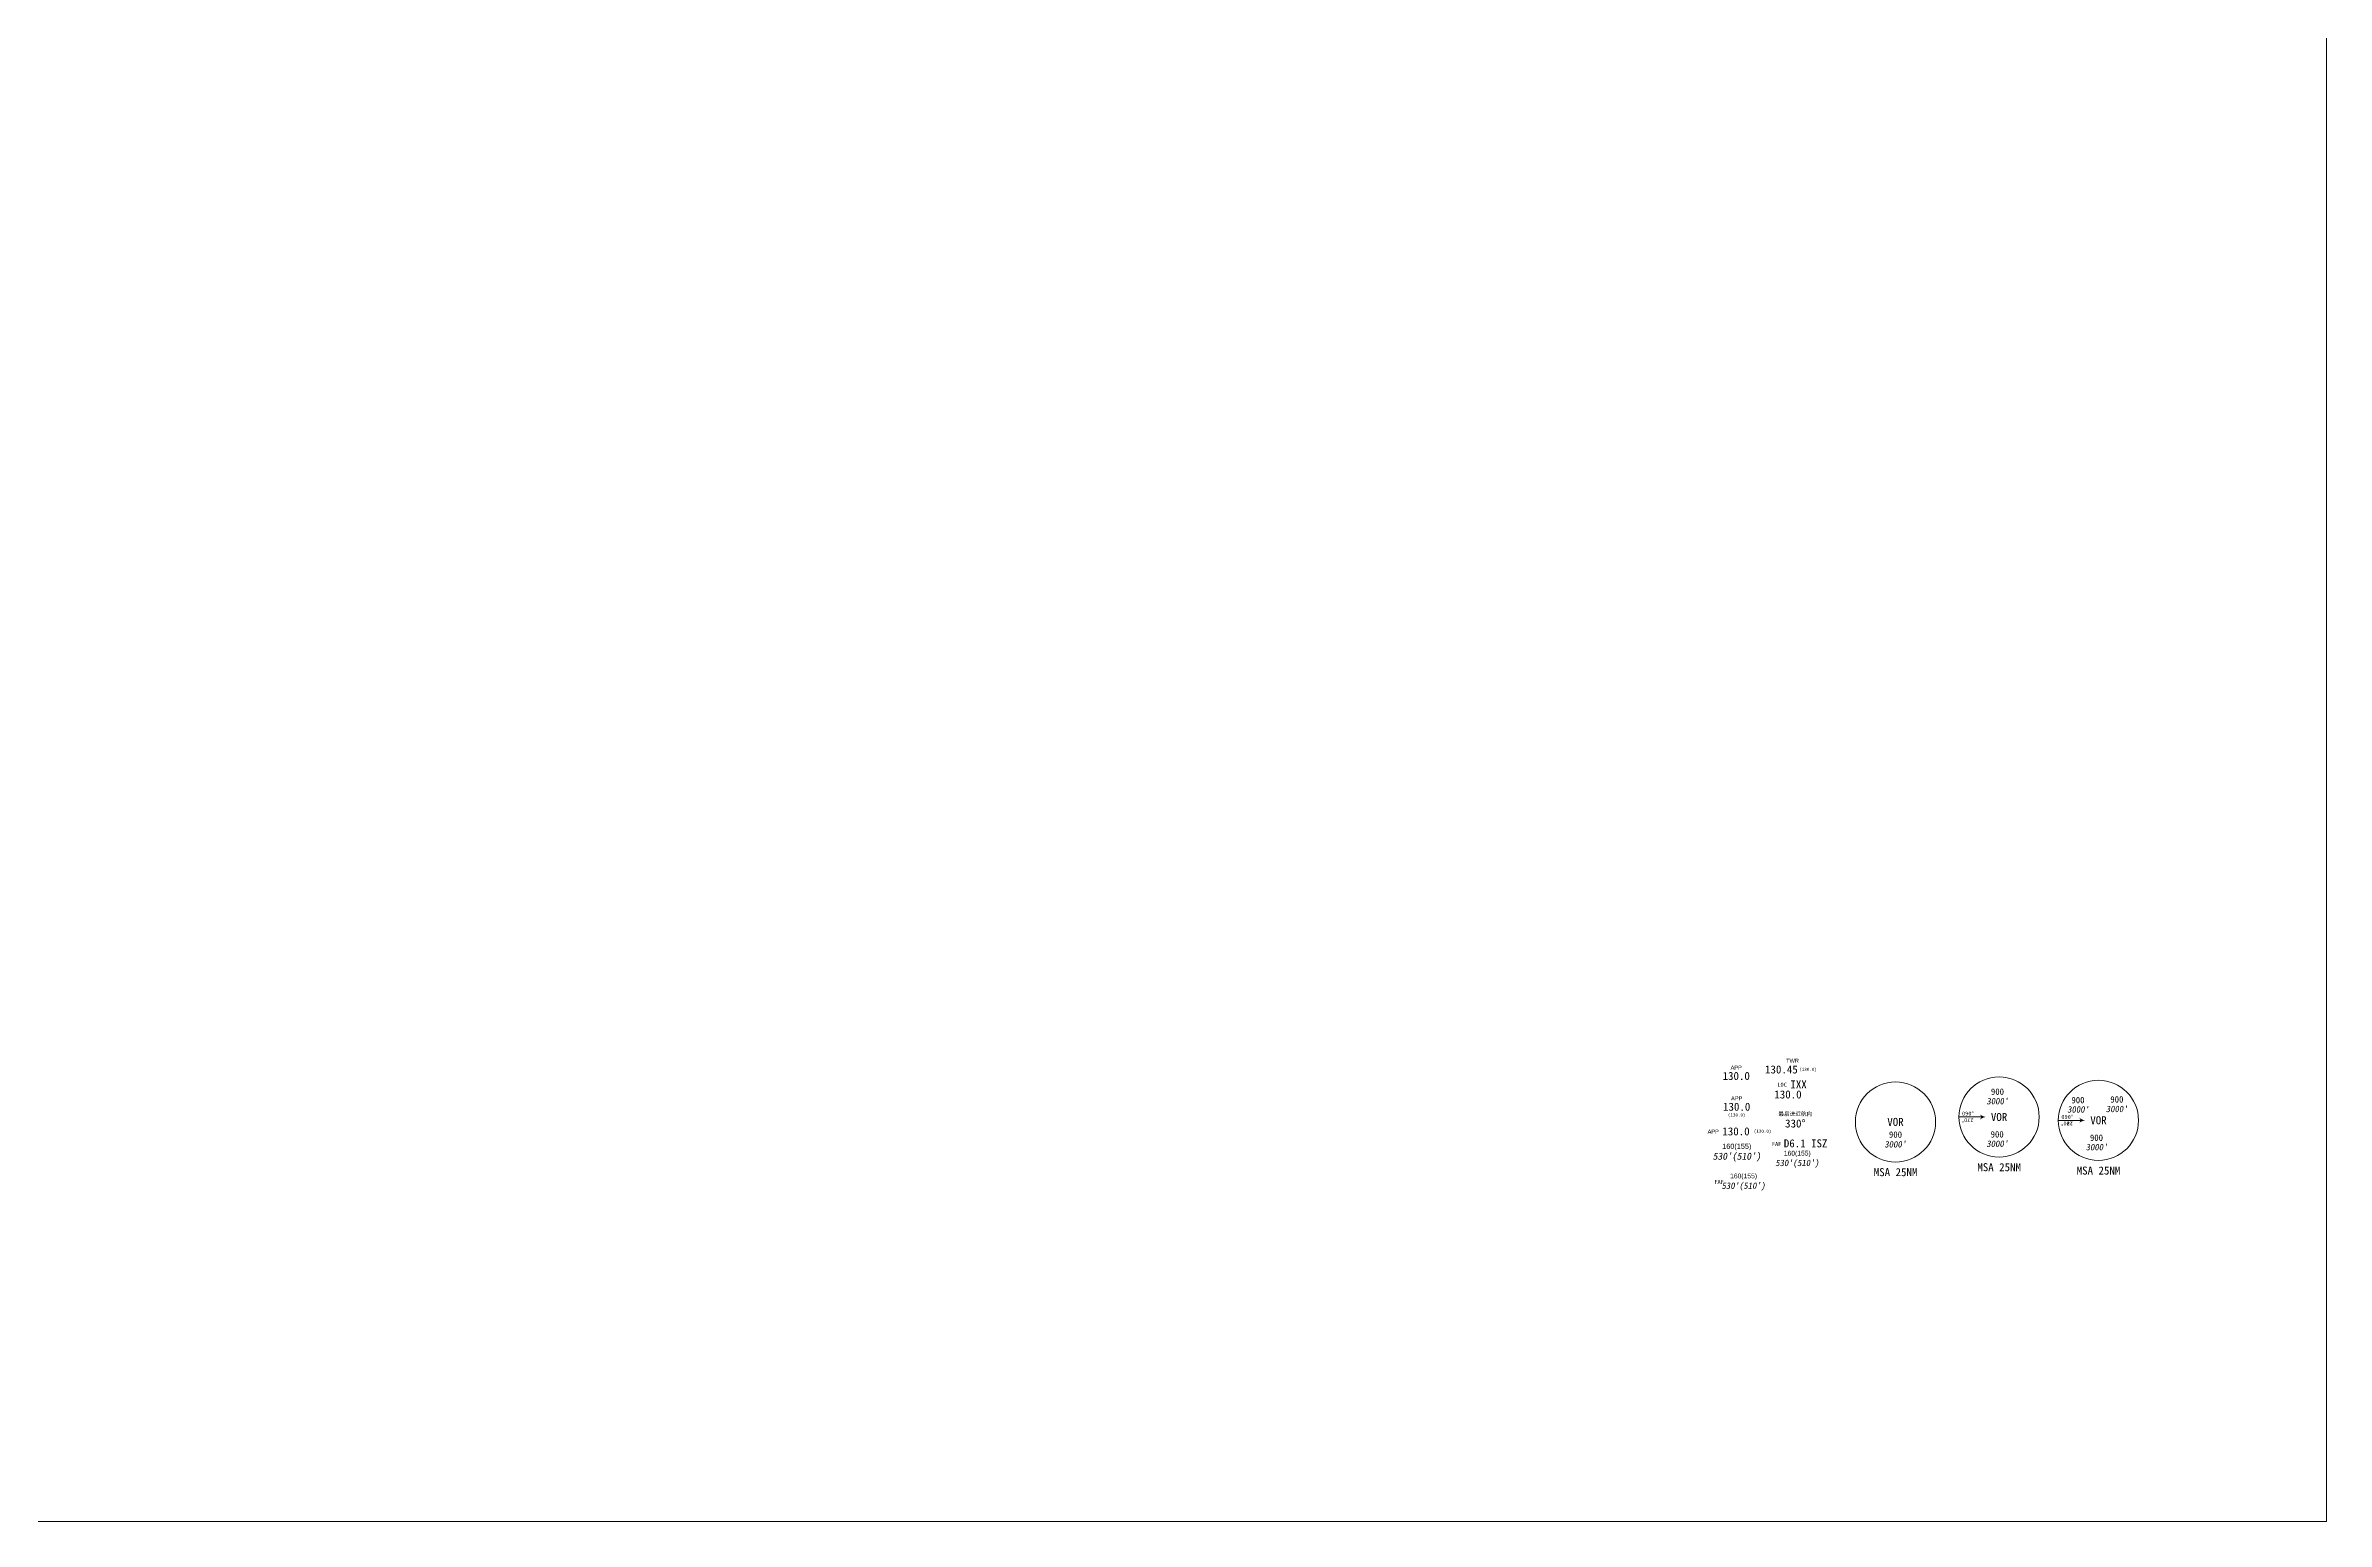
# Model space of a CAD drawing. Header units: metres. Extents: x 19099176 to 20012161, y 3456532 to 4050667.
# Drawn here: x 19153913.8 to 19154198.2, y 3812757.6 to 3812941.7 of the extents above; entities that cross this region are included whole.
import ezdxf
from ezdxf.enums import TextEntityAlignment as Align

# ---------------------------------------------------------------- set-up
doc = ezdxf.new("R2010")
doc.units = ezdxf.units.M
doc.header["$MEASUREMENT"] = 0
doc.linetypes.add('ddhxT', pattern=[0])
doc.layers.get('0').update_dxf_attribs({"color": 250, "lineweight": 0})
doc.styles.add('Legend', font='simhei.ttf')
doc.styles.get("Standard").update_dxf_attribs({"font": 'arial.ttf'})

# ---------------------------------------------------------------- blocks, each defined once
blk = doc.blocks.new('FreqP')
at = {"style": 'Legend'}
blk.add_attdef('PFREQ', text='', height=1, dxfattribs=at).set_placement((-0.08, -0.09), align=Align.MIDDLE)
blk.add_attdef('NAME', text='', height=0.5, dxfattribs=at).set_placement((-0.08, 0.86), align=Align.CENTER)
blk = doc.blocks.new('FreqPS')
at = {"style": 'Legend'}
blk.add_attdef('PFREQ', text='', height=1, dxfattribs=at).set_placement((0.01, -0.12), align=Align.MIDDLE)
blk.add_attdef('NAME', text='', height=0.5).set_placement((0.01, 0.68), align=Align.CENTER)
blk.add_attdef('SFREQ', text='', height=0.4, dxfattribs=at).set_placement((0.01, -1.33), align=Align.CENTER)
blk = doc.blocks.new('FreqPSH')
blk.add_attdef('NAME', text='', height=0.5).set_placement((-2.97, -0.31), align=Align.CENTER)
at = {"style": 'Legend'}
blk.add_attdef('PFREQ', text='', height=1, dxfattribs=at).set_placement((-0.13, -0.03), align=Align.MIDDLE)
blk.add_attdef('SFREQ', text='', height=0.4, dxfattribs=at).set_placement((3.19, -0.2), align=Align.CENTER)
blk = doc.blocks.new('FreqPSV')
at = {"style": 'Legend'}
blk.add_attdef('PFREQ', text='', height=1, dxfattribs=at).set_placement((-1.42, -0.33), align=Align.MIDDLE)
blk.add_attdef('NAME', text='', height=0.5).set_placement((-0.03, 0.51), align=Align.CENTER)
blk.add_attdef('SFREQ', text='', height=0.4, dxfattribs=at).set_placement((1.9, -0.5), align=Align.CENTER)
blk = doc.blocks.new('FreqLOC')
at = {"style": 'Legend'}
blk.add_attdef('PFREQ', text='', height=1, dxfattribs=at).set_placement((-0.32, -0.39), align=Align.MIDDLE)
blk.add_attdef('NAME', text='', height=0.5, dxfattribs=at).set_placement((-0.47, 0.84), align=Align.MIDDLE_RIGHT)
blk.add_attdef('ID', text='', height=1, dxfattribs=at).set_placement((-0.02, 0.88), align=Align.MIDDLE_LEFT)
blk = doc.blocks.new('MFBLK')
blk.add_attdef('METER', text='', height=0.65).set_placement((0, 0.56), align=Align.CENTER)
at = {"style": 'Legend', "oblique": 10}
blk.add_attdef('FEET', text='', height=0.88, dxfattribs=at).set_placement((0, -0.42), align=Align.MIDDLE)
blk = doc.blocks.new('FAFBLK')
at = {"style": 'Legend'}
blk.add_attdef('NAME', text='', height=0.5, dxfattribs=at).set_placement((-1.98, 0.9), align=Align.MIDDLE_RIGHT)
blk.add_attdef('DME', text='', height=1, dxfattribs=at).set_placement((-1.67, 0.98), align=Align.MIDDLE_LEFT)
blk.add_attdef('METER', text='', height=0.6).set_placement((0.01, -0.55), align=Align.CENTER)
at = {"style": 'Legend', "oblique": 10}
blk.add_attdef('FEET', text='', height=0.8, dxfattribs=at).set_placement((-0.01, -1.52), align=Align.MIDDLE)
blk = doc.blocks.new('RABLK')
at = {"style": 'Legend'}
blk.add_attdef('NAME', text='', height=0.5, dxfattribs=at).set_placement((-1.84, -0.07), align=Align.MIDDLE_LEFT)
blk.add_attdef('METER', text='', height=0.6).set_placement((1.28, 0.37), align=Align.CENTER)
at = {"style": 'Legend', "oblique": 10}
blk.add_attdef('FEET', text='', height=0.8, dxfattribs=at).set_placement((1.26, -0.6), align=Align.MIDDLE)
blk = doc.blocks.new('MSAS')
blk.add_circle((0, 0), 5)
at = {"style": 'Legend'}
for tag, height, p in [('NAME', 1, (0, 0)), ('METER1', 0.8, (0, -1.58))]:
    blk.add_attdef(tag, text='', height=height, dxfattribs=at).set_placement(p, align=Align.MIDDLE)
at = {"style": 'Legend', "oblique": 10}
blk.add_attdef('FEET1', text='', height=0.8, dxfattribs=at).set_placement((-0.02, -2.77), align=Align.MIDDLE)
at = {"style": 'Legend'}
blk.add_attdef('MSAR', text='', height=1, dxfattribs=at).set_placement((0.01, -6.76), align=Align.CENTER)
blk = doc.blocks.new('*U162')
at = {"linetype": 'ddhxT'}
h = blk.add_hatch(color=7, dxfattribs=at)
edge = h.paths.add_edge_path()
edge.add_line((-2.36, -0.32), (-2.22, 0))
edge.add_line((-2.22, 0), (-2.36, 0.32))
edge.add_line((-2.36, 0.32), (-2.36, 0.32))
edge.add_arc((-1.47, 1.38), 1.39, 230.1979, 265.0868)
edge.add_line((-1.59, 0), (-1.59, 0))
edge.add_arc((-1.47, -1.38), 1.39, 454.917, 489.8059)
h = blk.add_hatch(color=7, dxfattribs=at)
edge = h.paths.add_edge_path()
edge.add_line((-2.36, -0.32), (-2.22, 0))
edge.add_line((-2.22, 0), (-2.36, 0.32))
edge.add_line((-2.36, 0.32), (-2.36, 0.32))
edge.add_arc((-1.47, 1.38), 1.39, 230.1979, 265.0868)
edge.add_line((-1.59, 0), (-1.59, 0))
edge.add_arc((-1.47, -1.38), 1.39, 454.917, 489.8059)
at = {"color": 7, "linetype": 'Continuous', "lineweight": 0}
blk.add_line((-1.97, 0), (-5, 0), dxfattribs=at)
blk.add_line((-1.97, 0), (-5, 0), dxfattribs=at)
blk.add_circle((0, 0), 5)
at = {"style": 'Legend'}
for tag, height, p in [('METER2', 0.8, (-0.2, 3.15)), ('NAME', 1, (0, 0)), ('METER1', 0.8, (-0.24, -2.17))]:
    blk.add_attdef(tag, text='', height=height, dxfattribs=at).set_placement(p, align=Align.MIDDLE)
blk.add_attdef('ANG1', (-4.62, 0.18), '', height=0.5, rotation=359.9985, dxfattribs=at)
at = {"style": 'Legend', "oblique": 10}
for tag, p in [('FEET2', (-0.21, 1.99)), ('FEET1', (-0.22, -3.32))]:
    blk.add_attdef(tag, text='', height=0.8, dxfattribs=at).set_placement(p, align=Align.MIDDLE)
at = {"style": 'Legend'}
blk.add_attdef('ANG2', text='', height=0.5, rotation=180, dxfattribs=at).set_placement((-4.65, -0.15), align=Align.RIGHT)
blk.add_attdef('MSAR', text='', height=1, dxfattribs=at).set_placement((0.01, -6.76), align=Align.CENTER)
blk = doc.blocks.new('*U163')
at = {"linetype": 'ddhxT'}
h = blk.add_hatch(color=7, dxfattribs=at)
edge = h.paths.add_edge_path()
edge.add_line((-2.36, -0.32), (-2.22, 0))
edge.add_line((-2.22, 0), (-2.36, 0.32))
edge.add_line((-2.36, 0.32), (-2.36, 0.32))
edge.add_arc((-1.47, 1.38), 1.39, 230.1979, 265.0868)
edge.add_line((-1.59, 0), (-1.59, 0))
edge.add_arc((-1.47, -1.38), 1.39, 454.917, 489.8059)
h = blk.add_hatch(color=7, dxfattribs=at)
edge = h.paths.add_edge_path()
edge.add_line((-2.36, -0.32), (-2.22, 0))
edge.add_line((-2.22, 0), (-2.36, 0.32))
edge.add_line((-2.36, 0.32), (-2.36, 0.32))
edge.add_arc((-1.47, 1.38), 1.39, 230.1979, 265.0868)
edge.add_line((-1.59, 0), (-1.59, 0))
edge.add_arc((-1.47, -1.38), 1.39, 454.917, 489.8059)
h = blk.add_hatch(color=7, dxfattribs=at)
edge = h.paths.add_edge_path()
edge.add_line((-2.36, -0.32), (-2.22, 0))
edge.add_line((-2.22, 0), (-2.36, 0.32))
edge.add_line((-2.36, 0.32), (-2.36, 0.32))
edge.add_arc((-1.47, 1.38), 1.39, 230.1979, 265.0868)
edge.add_line((-1.59, 0), (-1.59, 0))
edge.add_arc((-1.47, -1.38), 1.39, 454.917, 489.8059)
at = {"color": 7, "linetype": 'Continuous', "lineweight": 0}
blk.add_line((-1.97, 0), (-5, 0), dxfattribs=at)
blk.add_line((-1.97, 0), (-5, 0), dxfattribs=at)
blk.add_line((-1.97, 0), (-5, 0), dxfattribs=at)
blk.add_circle((0, 0), 5)
at = {"style": 'Legend'}
for tag, height, p in [('METER3', 0.8, (-2.55, 2.52)), ('METER2', 0.8, (2.3, 2.61)), ('NAME', 1, (0.01, 0.01)), ('METER1', 0.8, (-0.24, -2.17))]:
    blk.add_attdef(tag, text='', height=height, dxfattribs=at).set_placement(p, align=Align.MIDDLE)
blk.add_attdef('ANG1', (-4.62, 0.18), '', height=0.5, rotation=359.9985, dxfattribs=at)
at = {"style": 'Legend', "oblique": 10}
for tag, p in [('FEET3', (-2.53, 1.38)), ('FEET2', (2.29, 1.44)), ('FEET1', (-0.22, -3.32))]:
    blk.add_attdef(tag, text='', height=0.8, dxfattribs=at).set_placement(p, align=Align.MIDDLE)
at = {"style": 'Legend'}
for tag in ['ANG2', 'ANG3']:
    blk.add_attdef(tag, text='', height=0.5, rotation=180, dxfattribs=at).set_placement((-4.65, -0.15), align=Align.RIGHT)
blk.add_attdef('MSAR', text='', height=1, dxfattribs=at).set_placement((0.01, -6.76), align=Align.CENTER)

msp = doc.modelspace()

# ---------------------------------------------------------------- linework, layer by layer
msp.add_lwpolyline([(19135993.959, 3820822.815), (19154198.246, 3820822.815), (19154198.246, 3812757.605), (19135993.959, 3812757.605)], close=True)

# ---------------------------------------------------------------- block references
ref = msp.add_blockref('FreqP', (19154124.724, 3812813.241))
ref.add_attrib('PFREQ', '130.0', dxfattribs={"height": 1, "style": 'Legend'}).set_placement((19154124.646, 3812813.147), align=Align.MIDDLE)
ref.add_attrib('NAME', 'APP', dxfattribs={"height": 0.5}).set_placement((19154124.646, 3812813.944), align=Align.CENTER)
for name, p, values in [('FreqPSV', (19154131.701, 3812814.287), {'SFREQ': '(130.0)', 'PFREQ': '130.45', 'NAME': 'TWR'}), ('FreqLOC', (19154131.42, 3812811.23), {'ID': 'IXX', 'NAME': 'LOC', 'PFREQ': '130.0'}), ('MSAS', (19154144.508, 3812807.418), {'FEET1': "3000'", 'METER1': '900', 'NAME': 'VOR', 'MSAR': 'MSA 25NM'}), ('*U162', (19154157.427, 3812808.039), {'NAME': 'VOR', 'ANG1': '090°', 'FEET1': "3000'", 'MSAR': 'MSA 25NM', 'METER1': '900', 'METER2': '900', 'FEET2': "3000'", 'ANG2': '270°'}), ('*U163', (19154169.815, 3812807.617), {'METER3': '900', 'FEET3': "3000'", 'ANG2': '180°', 'ANG3': '270°', 'FEET2': "3000'", 'METER2': '900', 'METER1': '900', 'MSAR': 'MSA 25NM', 'FEET1': "3000'", 'ANG1': '090°', 'NAME': 'VOR'}), ('FreqPS', (19154124.692, 3812809.429), {'SFREQ': '(130.0)', 'PFREQ': '130.0', 'NAME': 'APP'}), ('FreqP', (19154132.094, 3812807.329), {'PFREQ': '330°', 'NAME': '最后进近航向'}), ('FreqPSH', (19154124.747, 3812806.267), {'NAME': 'APP', 'PFREQ': '130.0', 'SFREQ': '(130.0)'}), ('MFBLK', (19154124.715, 3812803.498), {'METER': '160(155)', 'FEET': "530'(510')"}), ('FAFBLK', (19154132.251, 3812803.772), {'FEET': "530'(510')", 'METER': '160(155)', 'DME': 'D6.1 ISZ', 'NAME': 'FAF'})]:
    msp.add_blockref(name, p).add_auto_attribs(values)
ref = msp.add_blockref('RABLK', (19154124.288, 3812800.017))
ref.add_attrib('NAME', 'FAF', dxfattribs={"height": 0.5, "style": 'Legend'}).set_placement((19154123.094, 3812799.949), align=Align.MIDDLE_RIGHT)
ref.add_attrib('METER', '160(155)', dxfattribs={"height": 0.6}).set_placement((19154125.565, 3812800.385), align=Align.CENTER)
ref.add_attrib('FEET', "530'(510')", dxfattribs={"height": 0.8, "style": 'Legend', "oblique": 10}).set_placement((19154125.545, 3812799.414), align=Align.MIDDLE)

doc.saveas('drawing.dxf')
